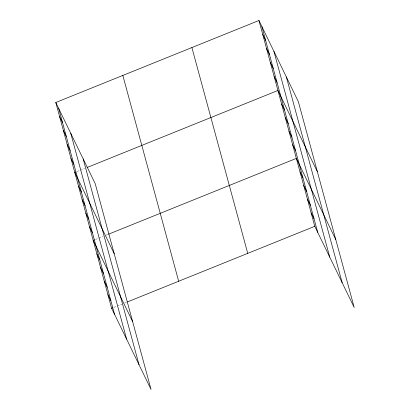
<?xml version="1.0" encoding="UTF-8"?>
<svg xmlns="http://www.w3.org/2000/svg" width="410" height="410" viewBox="0 0 410 410"><rect width="100%" height="100%" fill="white"/><g stroke="black" fill="none" stroke-linecap="round" stroke-linejoin="round"><path stroke-width="0.31" stroke-dasharray="2.05 1.54" d="M77.126 171.513L84.767 168.428M95.55 239.43L103.197 236.344M106.139 235.155L107.902 234.448M113.975 307.346L122.211 304.025M124.563 303.072L126.326 302.365"/><path stroke-width="0.61" d="M55.786 102.49L95.217 183.69L151.054 389.5L111.628 308.294L55.786 102.49L258.946 20.5L298.372 101.706L354.214 307.51L314.783 226.31L258.946 20.5M75.947 171.99L74.774 172.461L114.2 253.667M87.12 167.48L277.929 90.477L317.361 171.677M94.377 239.906L93.198 240.378L132.63 321.583M108.491 234.207L296.358 158.393L335.785 239.594M111.628 308.294L112.801 307.823M127.505 301.888L314.783 226.31M262.743 34.496L265.665 40.518M266.536 48.488L269.462 54.515M270.333 62.484L273.26 68.506M274.131 76.48L277.058 82.502M281.614 104.058L284.54 110.08M285.298 117.639L288.225 123.666M288.983 131.226L291.91 137.248M292.668 144.807L295.595 150.829M300.043 171.974L302.964 177.996M303.728 185.556L306.649 191.583M307.413 199.142L310.334 205.164M311.098 212.723L314.019 218.745M59.583 116.481L62.51 122.508M63.381 130.477L66.307 136.499M67.178 144.474L70.105 150.496M70.976 158.47L73.897 164.492M78.459 186.048L81.38 192.07M82.143 199.629L85.065 205.651M85.828 213.21L88.755 219.237M89.513 226.797L92.44 232.818M96.883 253.964L99.809 259.986M100.568 267.545L103.494 273.567M104.253 281.127L107.179 287.154M107.938 294.713L110.864 300.735M286.329 76.895L342.165 282.7M273.916 51.332L329.753 257.142M261.867 26.522L317.709 232.332M191.9 47.555L247.742 253.365M122.831 75.43L178.668 281.239M83.168 158.88L139.01 364.69M70.761 133.322L126.598 339.126M58.712 108.512L114.549 314.316"/></g></svg>
